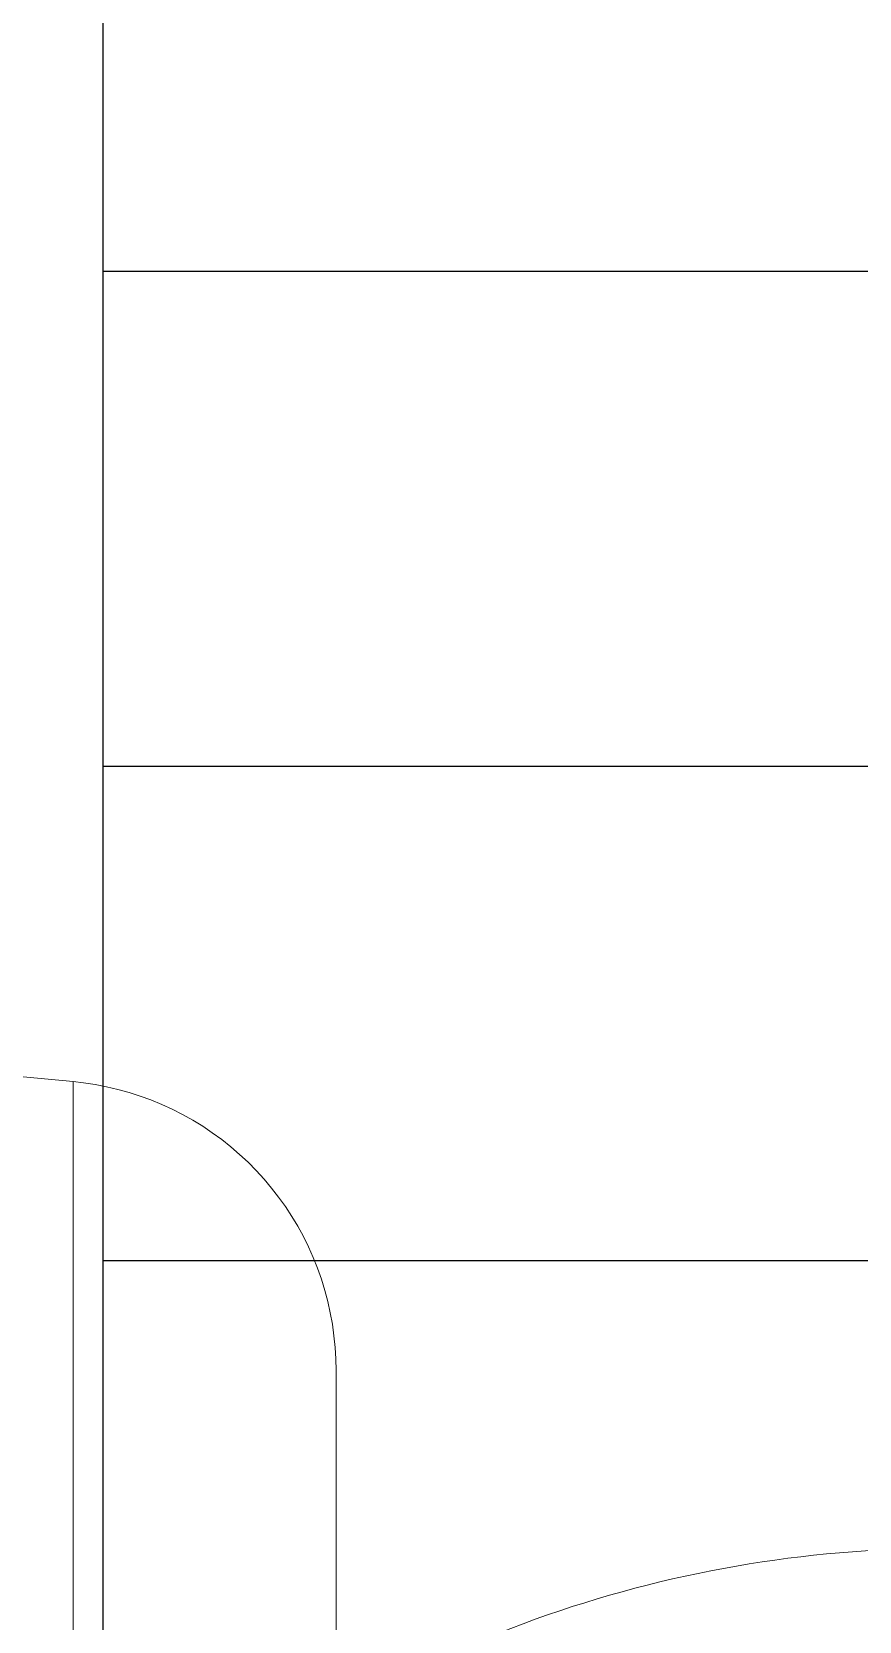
# Model space of a CAD drawing. Extents: x -181672 to 290600, y -29000 to 395522.
# Drawn here: x -5812.2 to -5741, y 33400.3 to 33537.2 of the extents above; entities that cross this region are included whole.
import ezdxf

# ---------------------------------------------------------------- set-up
doc = ezdxf.new("R2010")
doc.units = 0
doc.header["$LTSCALE"] = 10
doc.layers.add('XFM7P20PCW$0$G-IMPT', color=252, linetype='Continuous', lineweight=9)

# ---------------------------------------------------------------- blocks, each defined once
blk = doc.blocks.new('XFM7P20PCW$0$A$C5a31e6e3')
for p, q in [((1560, 1002.3), (921, 1002.3)), ((1219.2, 515.7), (1219.2, 1002.3)), ((1261.8, 1002.3), (1261.8, 515.7)), ((1304.4, 515.7), (1304.4, 1002.3))]:
    blk.add_line(p, q)
blk = doc.blocks.new('XFM7P20PCW$0$HTS 150A-3D_dwg-5203735-前')
at = {"layer": 'XFM7P20PCW$0$G-IMPT'}
for p, q in [((-148.94, 702.66), (-145.7, 668.63)), ((145.7, 668.63), (-145.7, 668.63)), ((-120.81, 646), (120.81, 646))]:
    blk.add_line(p, q, dxfattribs=at)
at = {"layer": 'XFM7P20PCW$0$G-IMPT', "flags": 128}
for points in [[(-120.81, 646), (-121.81, 646.02), (-122.81, 646.08), (-123.81, 646.18), (-124.8, 646.32), (-125.78, 646.5), (-126.76, 646.72), (-127.72, 646.97), (-128.68, 647.27), (-129.62, 647.6), (-130.55, 647.97), (-131.46, 648.38), (-132.36, 648.82), (-133.24, 649.3), (-134.09, 649.82), (-134.93, 650.37), (-135.74, 650.95), (-136.53, 651.56), (-137.3, 652.2), (-138.04, 652.88), (-138.75, 653.58), (-139.43, 654.31), (-140.08, 655.07), (-140.7, 655.85), (-141.29, 656.66), (-141.85, 657.49), (-142.37, 658.34), (-142.86, 659.22), (-143.32, 660.11), (-143.73, 661.02), (-144.12, 661.94), (-144.46, 662.88), (-144.77, 663.83), (-145.03, 664.79), (-145.26, 665.77), (-145.45, 666.75), (-145.6, 667.74), (-145.7, 668.63)], [(-120.81, 646), (-120.72, 646), (-120.43, 646), (-119.95, 646), (-119.27, 646), (-118.41, 646), (-117.35, 646), (-116.11, 646), (-114.68, 646), (-113.07, 646), (-111.28, 646), (-109.31, 646), (-107.16, 646), (-104.85, 646), (-102.36, 646), (-99.71, 646), (-96.9, 646)], [(-114.27, 646), (-115.36, 646), (-116.7, 646), (-117.86, 646), (-118.83, 646), (-119.61, 646), (-120.19, 646), (-120.59, 646), (-120.79, 646), (-120.81, 646)]]:
    blk.add_lwpolyline(points, dxfattribs=at)
at = {"layer": 'XFM7P20PCW$0$G-IMPT'}
blk.add_arc((-2, 593.82), 103.5, 158.3553, 178.219, dxfattribs=at)
blk = doc.blocks.new('XFM7P20PCW')
at = {"rotation": 90}
blk.add_blockref('XFM7P20PCW$0$A$C5a31e6e3', (-4803.81063, 32212.11275), dxfattribs=at)
at = {"layer": 'XFM7P20PCW$0$G-IMPT', "xscale": -1, "rotation": 89.99700988242614}
blk.add_blockref('XFM7P20PCW$0$HTS 150A-3D_dwg-5203735-前', (-5140.01714, 33301.00507), dxfattribs=at)

msp = doc.modelspace()

# ---------------------------------------------------------------- block references
msp.add_blockref('XFM7P20PCW', (0, 0))

doc.saveas('drawing.dxf')
